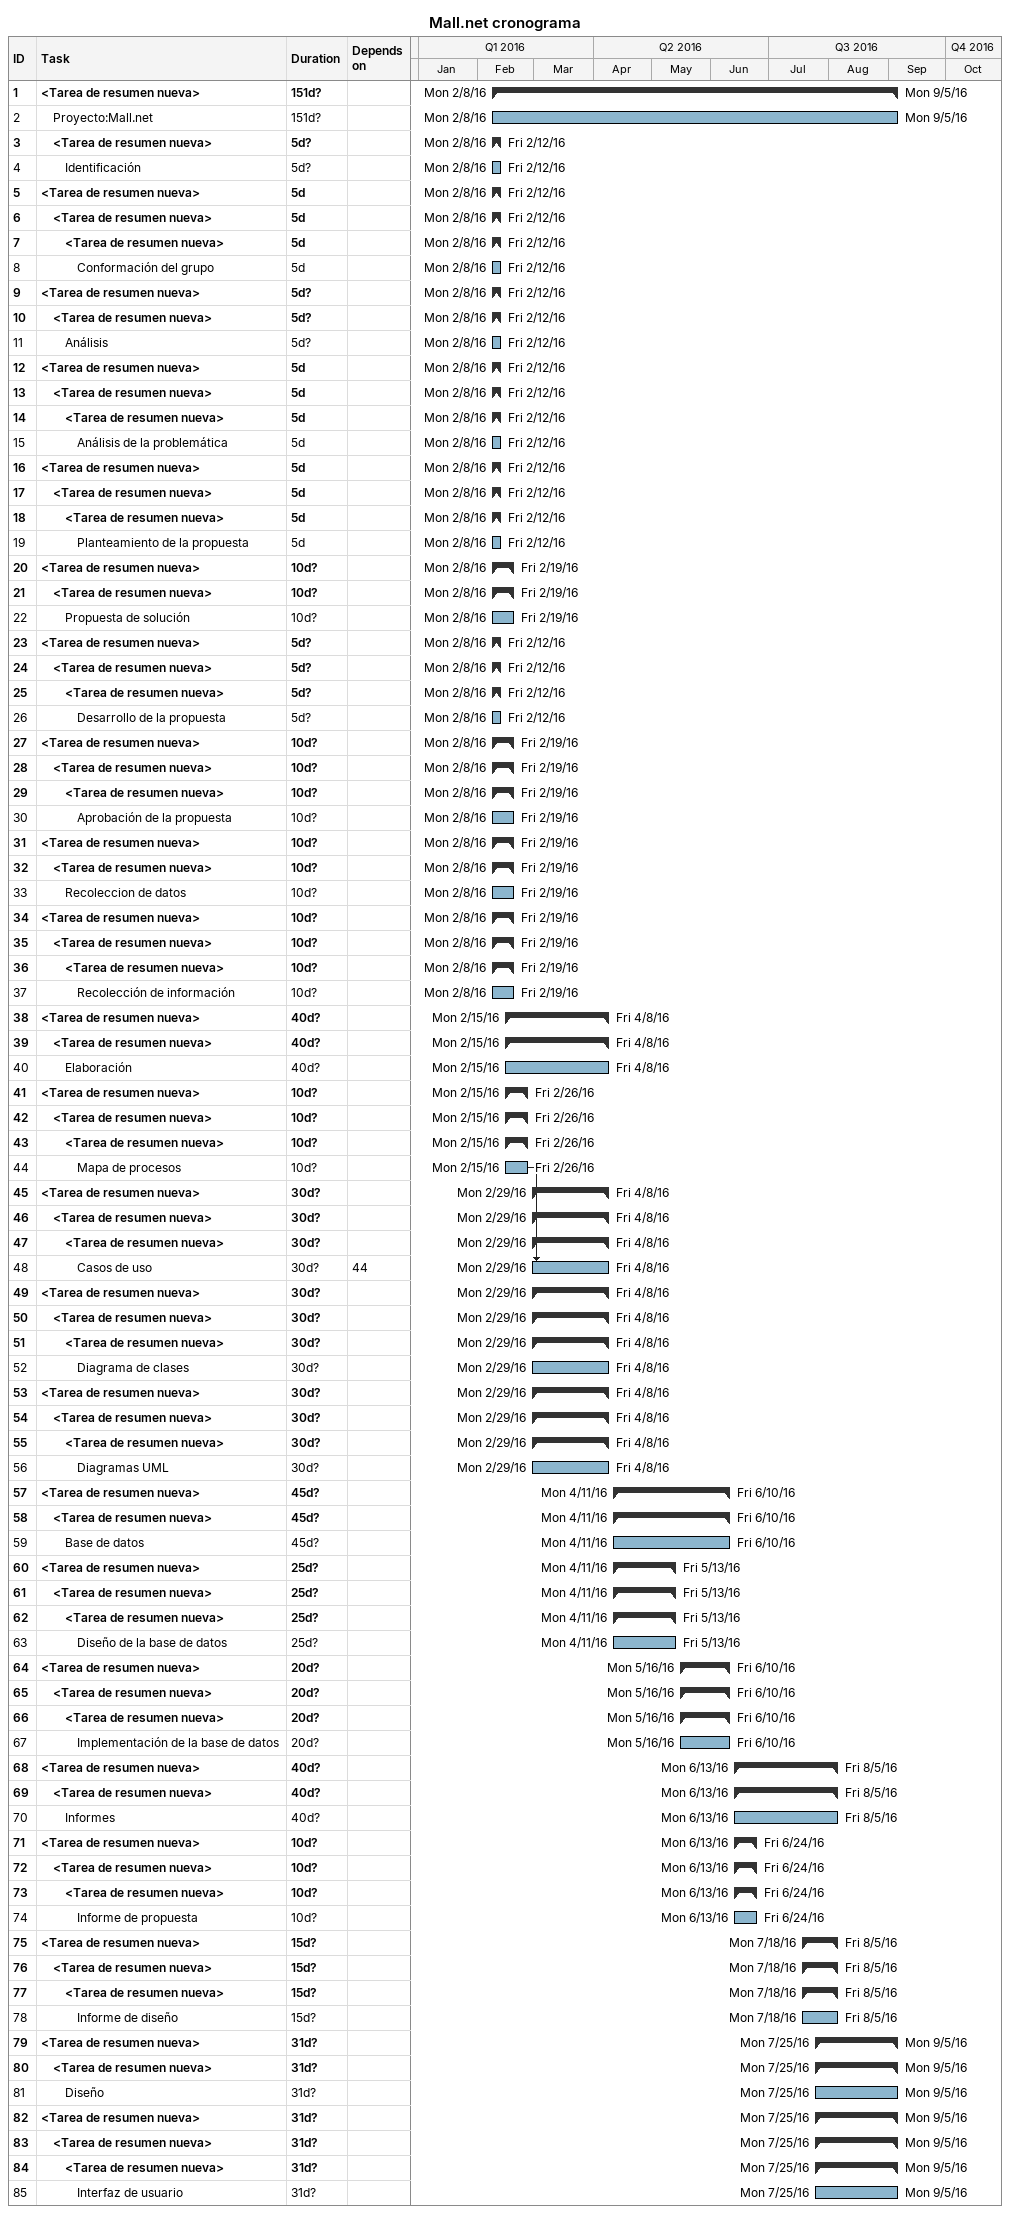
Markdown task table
Mall.net cronograma

| ID | Level | Task | Duration | Start | Finish | Predecessors |
|---|---|---|---|---|---|---|
| 1 | 1 | **<Tarea de resumen nueva>** | 151d? | 2016-02-08 | 2016-09-05 |  |
| 2 | 2 | Proyecto:Mall.net | 151d? | 2016-02-08 | 2016-09-05 |  |
| 3 | 2 | **<Tarea de resumen nueva>** | 5d? | 2016-02-08 | 2016-02-12 |  |
| 4 | 3 | Identificación | 5d? | 2016-02-08 | 2016-02-12 |  |
| 5 | 1 | **<Tarea de resumen nueva>** | 5d | 2016-02-08 | 2016-02-12 |  |
| 6 | 2 | **<Tarea de resumen nueva>** | 5d | 2016-02-08 | 2016-02-12 |  |
| 7 | 3 | **<Tarea de resumen nueva>** | 5d | 2016-02-08 | 2016-02-12 |  |
| 8 | 4 | Conformación del grupo | 5d | 2016-02-08 | 2016-02-12 |  |
| 9 | 1 | **<Tarea de resumen nueva>** | 5d? | 2016-02-08 | 2016-02-12 |  |
| 10 | 2 | **<Tarea de resumen nueva>** | 5d? | 2016-02-08 | 2016-02-12 |  |
| 11 | 3 | Análisis | 5d? | 2016-02-08 | 2016-02-12 |  |
| 12 | 1 | **<Tarea de resumen nueva>** | 5d | 2016-02-08 | 2016-02-12 |  |
| 13 | 2 | **<Tarea de resumen nueva>** | 5d | 2016-02-08 | 2016-02-12 |  |
| 14 | 3 | **<Tarea de resumen nueva>** | 5d | 2016-02-08 | 2016-02-12 |  |
| 15 | 4 | Análisis de la problemática | 5d | 2016-02-08 | 2016-02-12 |  |
| 16 | 1 | **<Tarea de resumen nueva>** | 5d | 2016-02-08 | 2016-02-12 |  |
| 17 | 2 | **<Tarea de resumen nueva>** | 5d | 2016-02-08 | 2016-02-12 |  |
| 18 | 3 | **<Tarea de resumen nueva>** | 5d | 2016-02-08 | 2016-02-12 |  |
| 19 | 4 | Planteamiento de la propuesta | 5d | 2016-02-08 | 2016-02-12 |  |
| 20 | 1 | **<Tarea de resumen nueva>** | 10d? | 2016-02-08 | 2016-02-19 |  |
| 21 | 2 | **<Tarea de resumen nueva>** | 10d? | 2016-02-08 | 2016-02-19 |  |
| 22 | 3 | Propuesta de solución | 10d? | 2016-02-08 | 2016-02-19 |  |
| 23 | 1 | **<Tarea de resumen nueva>** | 5d? | 2016-02-08 | 2016-02-12 |  |
| 24 | 2 | **<Tarea de resumen nueva>** | 5d? | 2016-02-08 | 2016-02-12 |  |
| 25 | 3 | **<Tarea de resumen nueva>** | 5d? | 2016-02-08 | 2016-02-12 |  |
| 26 | 4 | Desarrollo de la propuesta | 5d? | 2016-02-08 | 2016-02-12 |  |
| 27 | 1 | **<Tarea de resumen nueva>** | 10d? | 2016-02-08 | 2016-02-19 |  |
| 28 | 2 | **<Tarea de resumen nueva>** | 10d? | 2016-02-08 | 2016-02-19 |  |
| 29 | 3 | **<Tarea de resumen nueva>** | 10d? | 2016-02-08 | 2016-02-19 |  |
| 30 | 4 | Aprobación de la propuesta | 10d? | 2016-02-08 | 2016-02-19 |  |
| 31 | 1 | **<Tarea de resumen nueva>** | 10d? | 2016-02-08 | 2016-02-19 |  |
| 32 | 2 | **<Tarea de resumen nueva>** | 10d? | 2016-02-08 | 2016-02-19 |  |
| 33 | 3 | Recoleccion de datos | 10d? | 2016-02-08 | 2016-02-19 |  |
| 34 | 1 | **<Tarea de resumen nueva>** | 10d? | 2016-02-08 | 2016-02-19 |  |
| 35 | 2 | **<Tarea de resumen nueva>** | 10d? | 2016-02-08 | 2016-02-19 |  |
| 36 | 3 | **<Tarea de resumen nueva>** | 10d? | 2016-02-08 | 2016-02-19 |  |
| 37 | 4 | Recolección de información | 10d? | 2016-02-08 | 2016-02-19 |  |
| 38 | 1 | **<Tarea de resumen nueva>** | 40d? | 2016-02-15 | 2016-04-08 |  |
| 39 | 2 | **<Tarea de resumen nueva>** | 40d? | 2016-02-15 | 2016-04-08 |  |
| 40 | 3 | Elaboración | 40d? | 2016-02-15 | 2016-04-08 |  |
| 41 | 1 | **<Tarea de resumen nueva>** | 10d? | 2016-02-15 | 2016-02-26 |  |
| 42 | 2 | **<Tarea de resumen nueva>** | 10d? | 2016-02-15 | 2016-02-26 |  |
| 43 | 3 | **<Tarea de resumen nueva>** | 10d? | 2016-02-15 | 2016-02-26 |  |
| 44 | 4 | Mapa de procesos | 10d? | 2016-02-15 | 2016-02-26 |  |
| 45 | 1 | **<Tarea de resumen nueva>** | 30d? | 2016-02-29 | 2016-04-08 |  |
| 46 | 2 | **<Tarea de resumen nueva>** | 30d? | 2016-02-29 | 2016-04-08 |  |
| 47 | 3 | **<Tarea de resumen nueva>** | 30d? | 2016-02-29 | 2016-04-08 |  |
| 48 | 4 | Casos de uso | 30d? | 2016-02-29 | 2016-04-08 | 44 |
| 49 | 1 | **<Tarea de resumen nueva>** | 30d? | 2016-02-29 | 2016-04-08 |  |
| 50 | 2 | **<Tarea de resumen nueva>** | 30d? | 2016-02-29 | 2016-04-08 |  |
| 51 | 3 | **<Tarea de resumen nueva>** | 30d? | 2016-02-29 | 2016-04-08 |  |
| 52 | 4 | Diagrama de clases | 30d? | 2016-02-29 | 2016-04-08 |  |
| 53 | 1 | **<Tarea de resumen nueva>** | 30d? | 2016-02-29 | 2016-04-08 |  |
| 54 | 2 | **<Tarea de resumen nueva>** | 30d? | 2016-02-29 | 2016-04-08 |  |
| 55 | 3 | **<Tarea de resumen nueva>** | 30d? | 2016-02-29 | 2016-04-08 |  |
| 56 | 4 | Diagramas UML | 30d? | 2016-02-29 | 2016-04-08 |  |
| 57 | 1 | **<Tarea de resumen nueva>** | 45d? | 2016-04-11 | 2016-06-10 |  |
| 58 | 2 | **<Tarea de resumen nueva>** | 45d? | 2016-04-11 | 2016-06-10 |  |
| 59 | 3 | Base de datos | 45d? | 2016-04-11 | 2016-06-10 |  |
| 60 | 1 | **<Tarea de resumen nueva>** | 25d? | 2016-04-11 | 2016-05-13 |  |
| 61 | 2 | **<Tarea de resumen nueva>** | 25d? | 2016-04-11 | 2016-05-13 |  |
| 62 | 3 | **<Tarea de resumen nueva>** | 25d? | 2016-04-11 | 2016-05-13 |  |
| 63 | 4 | Diseño de la base de datos | 25d? | 2016-04-11 | 2016-05-13 |  |
| 64 | 1 | **<Tarea de resumen nueva>** | 20d? | 2016-05-16 | 2016-06-10 |  |
| 65 | 2 | **<Tarea de resumen nueva>** | 20d? | 2016-05-16 | 2016-06-10 |  |
| 66 | 3 | **<Tarea de resumen nueva>** | 20d? | 2016-05-16 | 2016-06-10 |  |
| 67 | 4 | Implementación de la base de datos | 20d? | 2016-05-16 | 2016-06-10 |  |
| 68 | 1 | **<Tarea de resumen nueva>** | 40d? | 2016-06-13 | 2016-08-05 |  |
| 69 | 2 | **<Tarea de resumen nueva>** | 40d? | 2016-06-13 | 2016-08-05 |  |
| 70 | 3 | Informes | 40d? | 2016-06-13 | 2016-08-05 |  |
| 71 | 1 | **<Tarea de resumen nueva>** | 10d? | 2016-06-13 | 2016-06-24 |  |
| 72 | 2 | **<Tarea de resumen nueva>** | 10d? | 2016-06-13 | 2016-06-24 |  |
| 73 | 3 | **<Tarea de resumen nueva>** | 10d? | 2016-06-13 | 2016-06-24 |  |
| 74 | 4 | Informe de propuesta | 10d? | 2016-06-13 | 2016-06-24 |  |
| 75 | 1 | **<Tarea de resumen nueva>** | 15d? | 2016-07-18 | 2016-08-05 |  |
| 76 | 2 | **<Tarea de resumen nueva>** | 15d? | 2016-07-18 | 2016-08-05 |  |
| 77 | 3 | **<Tarea de resumen nueva>** | 15d? | 2016-07-18 | 2016-08-05 |  |
| 78 | 4 | Informe de diseño | 15d? | 2016-07-18 | 2016-08-05 |  |
| 79 | 1 | **<Tarea de resumen nueva>** | 31d? | 2016-07-25 | 2016-09-05 |  |
| 80 | 2 | **<Tarea de resumen nueva>** | 31d? | 2016-07-25 | 2016-09-05 |  |
| 81 | 3 | Diseño | 31d? | 2016-07-25 | 2016-09-05 |  |
| 82 | 1 | **<Tarea de resumen nueva>** | 31d? | 2016-07-25 | 2016-09-05 |  |
| 83 | 2 | **<Tarea de resumen nueva>** | 31d? | 2016-07-25 | 2016-09-05 |  |
| 84 | 3 | **<Tarea de resumen nueva>** | 31d? | 2016-07-25 | 2016-09-05 |  |
| 85 | 4 | Interfaz de usuario | 31d? | 2016-07-25 | 2016-09-05 |  |
